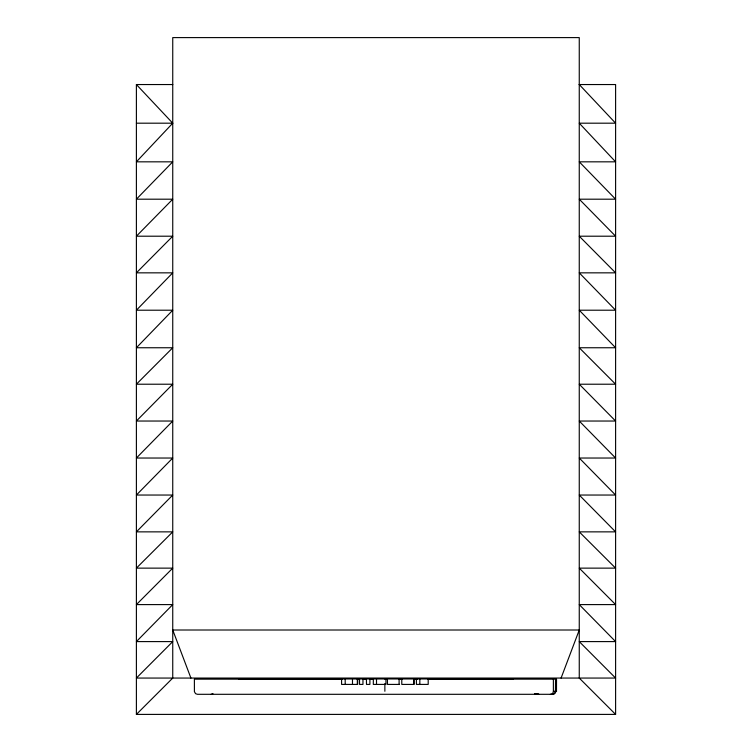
<?xml version="1.0" encoding="UTF-8"?>
<svg xmlns="http://www.w3.org/2000/svg" width="752" height="752" viewBox="0 0 752 752"><rect width="100%" height="100%" fill="white"/><g stroke="black" fill="none" stroke-linecap="round" stroke-linejoin="round"><path stroke-width="1.13" d="M556.499 691.671L556.527 679.159L427.869 679.159M561.086 678.06L579.256 630.007L172.744 630.007L190.914 678.06M172.81 84.544L136.394 84.544L172.744 123.187L136.394 161.83L172.744 161.83L136.394 199.195L172.744 199.195L136.394 236.203L172.744 236.203L136.394 272.844L172.744 272.844L136.394 310.209L172.744 310.209L136.394 347.753L172.744 347.753L136.394 384.216L172.744 384.216L136.394 421.035L172.744 421.035L136.394 458.034L172.744 458.034L136.394 495.042L172.744 495.042L136.394 531.861L172.744 531.861L136.394 568.136L172.744 568.136L136.394 604.599L172.744 604.599L136.394 641.597L172.744 641.597L136.394 678.06L615.606 678.06L579.256 641.597L615.606 641.597L579.256 604.599L615.606 604.599L579.256 568.136L615.606 568.136L579.256 531.861L615.606 531.861L579.256 495.042L615.606 495.042L579.256 458.034L615.606 458.034L579.256 421.035L615.606 421.035L579.256 384.216L615.606 384.216L579.256 347.753L615.606 347.753L579.256 310.209L615.606 310.209L579.256 272.844L615.606 272.844L579.256 236.203L615.606 236.203L579.256 199.195L615.606 199.195L579.256 161.83L615.606 161.83L579.256 123.187L615.606 123.187L579.256 84.544M136.394 714.4L172.744 678.06L172.744 37.6L579.256 37.6L579.256 678.06L615.606 714.4L136.394 714.4L136.394 84.544M212.976 693.673L211.124 694.303M579.19 84.544L615.606 84.544L615.606 714.4M136.394 123.187L172.744 123.187M238.788 678.962L513.212 678.962M342.245 679.159L194.383 679.159L194.411 691.671L195.576 693.673L197.428 694.303L552.494 694.303A3.027 3.027 0 0 0 555.427 692.056L555.531 679.159M357.219 679.159L359.522 679.159L359.541 684.414L362.962 684.414L362.962 679.112L366.44 679.159L366.478 684.414L369.899 684.414L369.899 679.112L373.349 679.159L373.312 684.414L385.936 684.414L385.936 679.112L384.864 679.159M398.804 679.159L402.292 679.159M417.407 679.159L413.92 679.159L413.995 684.414L401.784 684.414L401.784 679.112M399.538 684.414L387.449 684.414L387.449 679.112M550.37 694.303A3.027 3.017 -90 0 0 553.378 691.276L555.512 691.276A3.027 3.017 -90 0 1 552.494 694.303M535.979 694.237L534.954 693.786L536.533 694.303A3.027 3.017 -90 0 1 534.7 693.673L536.073 694.256M553.378 679.159L553.378 691.276M428.198 679.112L428.198 684.414L416.411 684.414L416.411 679.112M419.832 679.112L419.832 684.414M413.826 679.112L413.826 684.414M399.105 679.112L399.105 684.414M384.864 683.568L384.864 691.276M376.508 679.112L376.508 684.414M357.698 679.112L357.698 684.414L341.587 684.414L341.587 679.112M357.332 679.112L357.332 684.414M352.481 679.112L352.481 684.414M345.196 679.112L345.196 684.414M536.533 694.303A2.876 2.876 0 0 1 534.785 693.701M538.855 694.303L537.699 694.068A3.027 3.017 -90 0 1 537.022 693.673A3.027 3.027 0 0 0 538.075 694.199L538.855 694.303"/></g></svg>
